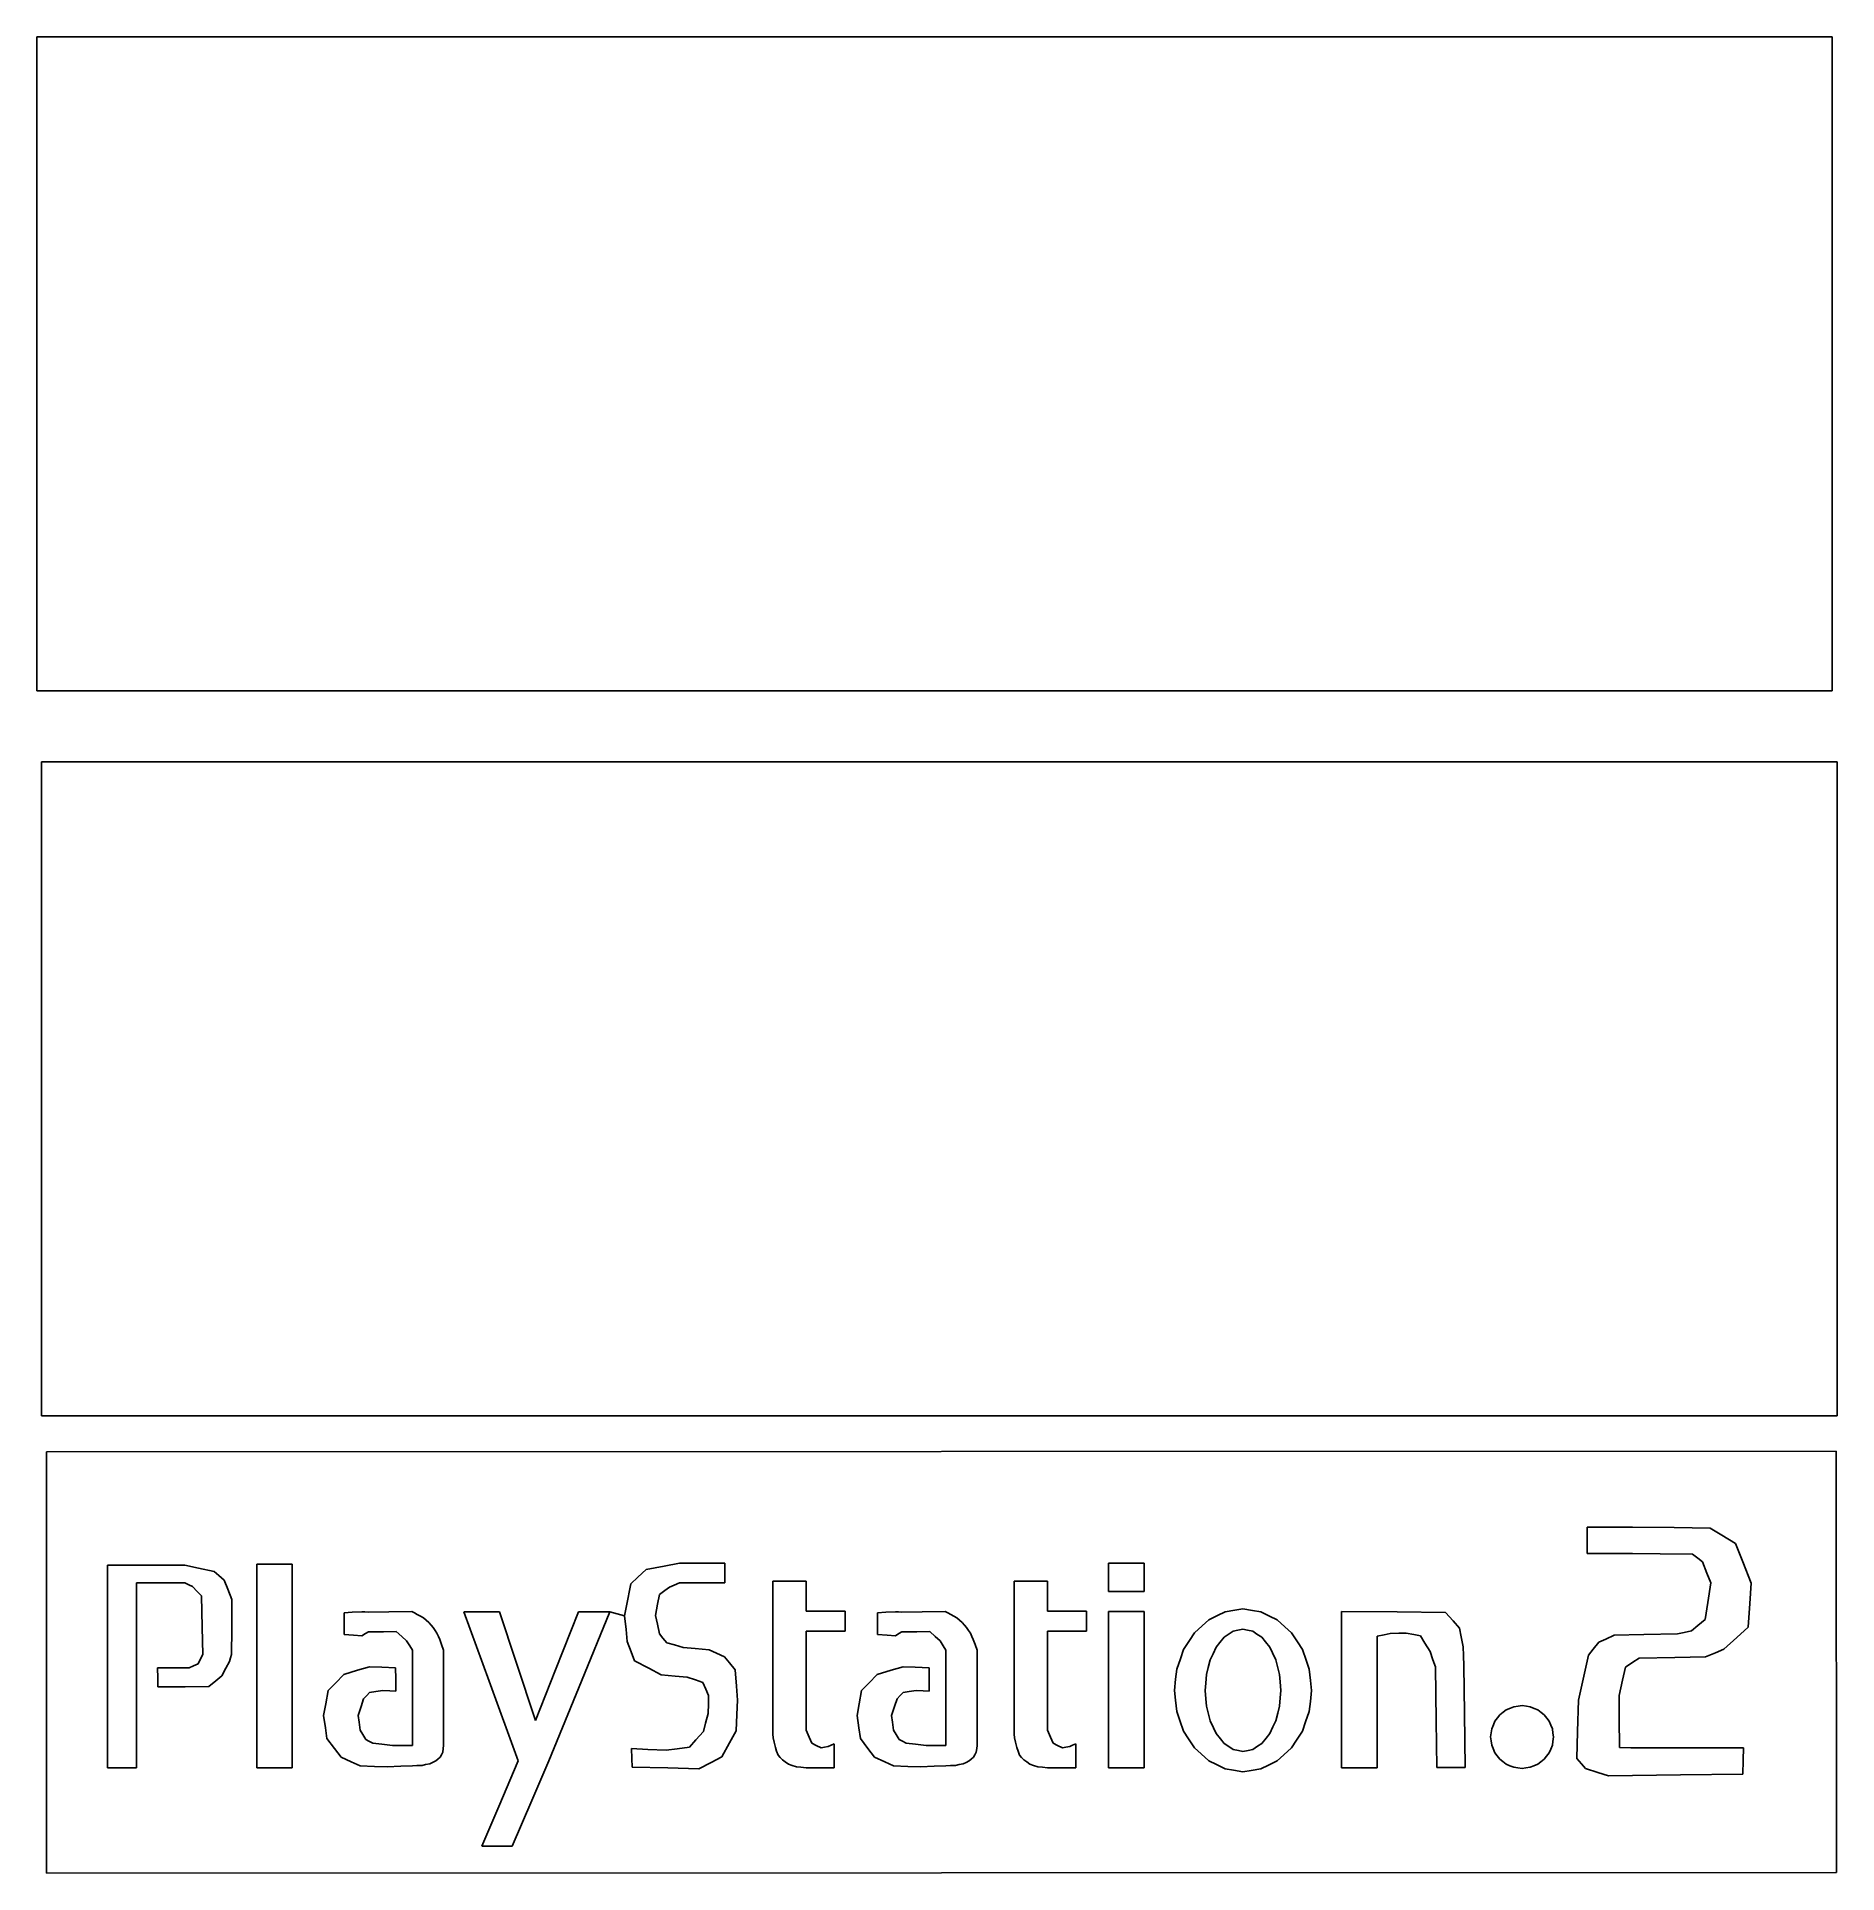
# Model space of a CAD drawing. Extents: x 0.742 to 1.235, y 0.244 to 0.746.
import ezdxf

# ---------------------------------------------------------------- set-up
doc = ezdxf.new("R2010")
doc.units = 0

msp = doc.modelspace()

# ---------------------------------------------------------------- linework, layer by layer
for p, q in [((0.74227, 0.74638, 0.08189), (0.74227, 0.56752, 0.08189)), ((0.74227, 0.74638, 0.08189), (1.23319, 0.74638, 0.08189)), ((1.23319, 0.74638, 0.08189), (1.23319, 0.56752, 0.08189)), ((0.74227, 0.56752, 0.08189), (1.23319, 0.56752, 0.08189)), ((0.74361, 0.54815, 0.08189), (0.74361, 0.36928, 0.08189)), ((0.74361, 0.54815, 0.08189), (1.23454, 0.54815, 0.08189)), ((1.23454, 0.54815, 0.08189), (1.23454, 0.36928, 0.08189)), ((0.74361, 0.36928, 0.08189), (1.23454, 0.36928, 0.08189)), ((1.23427, 0.35967, 0.36636), (0.7449, 0.35947, 0.36636)), ((0.74495, 0.24425, 0.36636), (0.7449, 0.35947, 0.36636)), ((1.23432, 0.24445, 0.36636), (1.23427, 0.35967, 0.36636)), ((1.1662, 0.33504, 0.36636), (1.1662, 0.33892, 0.36636)), ((1.1662, 0.33892, 0.36636), (1.17281, 0.33892, 0.36636)), ((1.17281, 0.33892, 0.36636), (1.17855, 0.33892, 0.36636)), ((1.18993, 0.33876, 0.36636), (1.17855, 0.33892, 0.36636)), ((1.18993, 0.33876, 0.36636), (1.19981, 0.33862, 0.36636)), ((1.19981, 0.33862, 0.36636), (1.20301, 0.33666, 0.36636)), ((1.20301, 0.33666, 0.36636), (1.2067, 0.3344, 0.36636)), ((1.1662, 0.33168, 0.36636), (1.1662, 0.33504, 0.36636)), ((1.1662, 0.33168, 0.36636), (1.17194, 0.33168, 0.36636)), ((1.17194, 0.33168, 0.36636), (1.17855, 0.33168, 0.36636)), ((1.18616, 0.33161, 0.36636), (1.17855, 0.33168, 0.36636)), ((1.19493, 0.33153, 0.36636), (1.18616, 0.33161, 0.36636)), ((1.19493, 0.33153, 0.36636), (1.19638, 0.33037, 0.36636)), ((1.2067, 0.3344, 0.36636), (1.20869, 0.32936, 0.36636)), ((0.76158, 0.32849, 0.36636), (0.76582, 0.32849, 0.36636)), ((0.76158, 0.32849, 0.36636), (0.76158, 0.32588, 0.36636)), ((0.76582, 0.32849, 0.36636), (0.7695, 0.32849, 0.36636)), ((0.77567, 0.32849, 0.36636), (0.7695, 0.32849, 0.36636)), ((0.78277, 0.32849, 0.36636), (0.77567, 0.32849, 0.36636)), ((0.7865, 0.3277, 0.36636), (0.78277, 0.32849, 0.36636)), ((0.7865, 0.3277, 0.36636), (0.79078, 0.3268, 0.36636)), ((0.79207, 0.32568, 0.36636), (0.79078, 0.3268, 0.36636)), ((0.8024, 0.32877, 0.36636), (0.80762, 0.32877, 0.36636)), ((0.8024, 0.29894, 0.36636), (0.8024, 0.32877, 0.36636)), ((0.80762, 0.32877, 0.36636), (0.81214, 0.32877, 0.36636)), ((0.81214, 0.30287, 0.36636), (0.81214, 0.32877, 0.36636)), ((0.90664, 0.32523, 0.36636), (0.90891, 0.32735, 0.36636)), ((0.91378, 0.32825, 0.36636), (0.90891, 0.32735, 0.36636)), ((0.91801, 0.32904, 0.36636), (0.91378, 0.32825, 0.36636)), ((0.92462, 0.32904, 0.36636), (0.91801, 0.32904, 0.36636)), ((0.93036, 0.32904, 0.36636), (0.92462, 0.32904, 0.36636)), ((0.93036, 0.32654, 0.36636), (0.93036, 0.32904, 0.36636)), ((0.93036, 0.32654, 0.36636), (0.93036, 0.32367, 0.36636)), ((1.03526, 0.32491, 0.36636), (1.03526, 0.32904, 0.36636)), ((1.04047, 0.32904, 0.36636), (1.03526, 0.32904, 0.36636)), ((1.045, 0.32904, 0.36636), (1.04047, 0.32904, 0.36636)), ((1.045, 0.32545, 0.36636), (1.045, 0.32904, 0.36636)), ((1.19638, 0.33037, 0.36636), (1.19765, 0.32936, 0.36636)), ((1.19765, 0.32936, 0.36636), (1.19888, 0.32629, 0.36636)), ((1.20869, 0.32936, 0.36636), (1.21098, 0.32356, 0.36636)), ((0.76158, 0.32588, 0.36636), (0.76158, 0.32362, 0.36636)), ((0.76158, 0.29655, 0.36636), (0.76158, 0.32362, 0.36636)), ((0.7766, 0.32362, 0.36636), (0.7695, 0.32362, 0.36636)), ((0.7695, 0.30011, 0.36636), (0.7695, 0.32362, 0.36636)), ((0.78277, 0.32362, 0.36636), (0.7766, 0.32362, 0.36636)), ((0.78389, 0.32309, 0.36636), (0.78277, 0.32362, 0.36636)), ((0.78486, 0.32262, 0.36636), (0.78389, 0.32309, 0.36636)), ((0.78486, 0.32262, 0.36636), (0.78616, 0.3213, 0.36636)), ((0.79354, 0.32439, 0.36636), (0.79207, 0.32568, 0.36636)), ((0.7945, 0.32195, 0.36636), (0.79354, 0.32439, 0.36636)), ((0.7945, 0.32195, 0.36636), (0.7956, 0.31914, 0.36636)), ((0.9044, 0.32198, 0.36636), (0.90377, 0.31872, 0.36636)), ((0.9044, 0.32198, 0.36636), (0.90467, 0.32338, 0.36636)), ((0.90664, 0.32523, 0.36636), (0.90467, 0.32338, 0.36636)), ((0.91403, 0.32152, 0.36636), (0.91257, 0.32048, 0.36636)), ((0.91529, 0.32243, 0.36636), (0.91403, 0.32152, 0.36636)), ((0.91655, 0.323, 0.36636), (0.91529, 0.32243, 0.36636)), ((0.91655, 0.323, 0.36636), (0.91801, 0.32367, 0.36636)), ((0.92375, 0.32367, 0.36636), (0.91801, 0.32367, 0.36636)), ((0.93036, 0.32367, 0.36636), (0.92375, 0.32367, 0.36636)), ((0.94351, 0.31973, 0.36636), (0.94351, 0.32409, 0.36636)), ((0.9484, 0.32409, 0.36636), (0.94351, 0.32409, 0.36636)), ((0.95265, 0.32409, 0.36636), (0.9484, 0.32409, 0.36636)), ((0.95265, 0.32409, 0.36636), (0.95265, 0.3203, 0.36636)), ((1.0095, 0.31973, 0.36636), (1.0095, 0.32409, 0.36636)), ((1.0144, 0.32409, 0.36636), (1.0095, 0.32409, 0.36636)), ((1.01864, 0.32409, 0.36636), (1.0144, 0.32409, 0.36636)), ((1.01864, 0.3203, 0.36636), (1.01864, 0.32409, 0.36636)), ((1.03526, 0.32133, 0.36636), (1.03526, 0.32491, 0.36636)), ((1.045, 0.32133, 0.36636), (1.045, 0.32545, 0.36636)), ((1.19995, 0.32362, 0.36636), (1.19888, 0.32629, 0.36636)), ((1.19995, 0.32362, 0.36636), (1.19914, 0.31827, 0.36636)), ((1.21098, 0.32356, 0.36636), (1.21063, 0.31797, 0.36636)), ((0.78616, 0.3213, 0.36636), (0.78729, 0.32015, 0.36636)), ((0.7875, 0.31155, 0.36636), (0.78729, 0.32015, 0.36636)), ((0.79557, 0.31106, 0.36636), (0.7956, 0.31914, 0.36636)), ((0.90377, 0.31872, 0.36636), (0.90298, 0.31467, 0.36636)), ((0.91203, 0.31781, 0.36636), (0.9114, 0.31474, 0.36636)), ((0.91257, 0.32048, 0.36636), (0.91203, 0.31781, 0.36636)), ((0.94351, 0.31594, 0.36636), (0.94351, 0.31973, 0.36636)), ((0.95265, 0.31594, 0.36636), (0.95265, 0.3203, 0.36636)), ((1.0095, 0.31973, 0.36636), (1.0095, 0.31594, 0.36636)), ((1.01864, 0.31594, 0.36636), (1.01864, 0.3203, 0.36636)), ((1.03979, 0.32133, 0.36636), (1.03526, 0.32133, 0.36636)), ((1.03979, 0.32133, 0.36636), (1.045, 0.32133, 0.36636)), ((1.07206, 0.31652, 0.36636), (1.06981, 0.31617, 0.36636)), ((1.07467, 0.31612, 0.36636), (1.07206, 0.31652, 0.36636)), ((1.19914, 0.31827, 0.36636), (1.19845, 0.31362, 0.36636)), ((1.21063, 0.31797, 0.36636), (1.21022, 0.31154, 0.36636)), ((0.78768, 0.30409, 0.36636), (0.7875, 0.31155, 0.36636)), ((0.82855, 0.31561, 0.36636), (0.82628, 0.31548, 0.36636)), ((0.82629, 0.3127, 0.36636), (0.82628, 0.31548, 0.36636)), ((0.8263, 0.30951, 0.36636), (0.82629, 0.3127, 0.36636)), ((0.83117, 0.31577, 0.36636), (0.82855, 0.31561, 0.36636)), ((0.83201, 0.31569, 0.36636), (0.83117, 0.31577, 0.36636)), ((0.83298, 0.3156, 0.36636), (0.83201, 0.31569, 0.36636)), ((0.83849, 0.31569, 0.36636), (0.83298, 0.3156, 0.36636)), ((0.84483, 0.31578, 0.36636), (0.83849, 0.31569, 0.36636)), ((0.84552, 0.31544, 0.36636), (0.84483, 0.31578, 0.36636)), ((0.84631, 0.31504, 0.36636), (0.84552, 0.31544, 0.36636)), ((0.84721, 0.31451, 0.36636), (0.84631, 0.31504, 0.36636)), ((0.84721, 0.31451, 0.36636), (0.84798, 0.31405, 0.36636)), ((0.84876, 0.31341, 0.36636), (0.84798, 0.31405, 0.36636)), ((0.84943, 0.31286, 0.36636), (0.84876, 0.31341, 0.36636)), ((0.85009, 0.31212, 0.36636), (0.84943, 0.31286, 0.36636)), ((0.85066, 0.31148, 0.36636), (0.85009, 0.31212, 0.36636)), ((0.8512, 0.31064, 0.36636), (0.85066, 0.31148, 0.36636)), ((0.85904, 0.31577, 0.36636), (0.86425, 0.31577, 0.36636)), ((0.86595, 0.2968, 0.36636), (0.85904, 0.31577, 0.36636)), ((0.86878, 0.31577, 0.36636), (0.86425, 0.31577, 0.36636)), ((0.87334, 0.30193, 0.36636), (0.86878, 0.31577, 0.36636)), ((0.88406, 0.29983, 0.36636), (0.89035, 0.31577, 0.36636)), ((0.89436, 0.31577, 0.36636), (0.89035, 0.31577, 0.36636)), ((0.8912, 0.2968, 0.36636), (0.89899, 0.31576, 0.36636)), ((0.89899, 0.31576, 0.36636), (0.89436, 0.31577, 0.36636)), ((0.90298, 0.31467, 0.36636), (0.89899, 0.31576, 0.36636)), ((0.90338, 0.31089, 0.36636), (0.90298, 0.31467, 0.36636)), ((0.91195, 0.31239, 0.36636), (0.9114, 0.31474, 0.36636)), ((0.91195, 0.31239, 0.36636), (0.91257, 0.30968, 0.36636)), ((0.94351, 0.31594, 0.36636), (0.94351, 0.31298, 0.36636)), ((0.94351, 0.31298, 0.36636), (0.94351, 0.3104, 0.36636)), ((0.95265, 0.31594, 0.36636), (0.95761, 0.31594, 0.36636)), ((0.96331, 0.31594, 0.36636), (0.95761, 0.31594, 0.36636)), ((0.96331, 0.31337, 0.36636), (0.96331, 0.31594, 0.36636)), ((0.96331, 0.3104, 0.36636), (0.96331, 0.31337, 0.36636)), ((0.9744, 0.31561, 0.36636), (0.97212, 0.31548, 0.36636)), ((0.97212, 0.31548, 0.36636), (0.97213, 0.3127, 0.36636)), ((0.97215, 0.30951, 0.36636), (0.97213, 0.3127, 0.36636)), ((0.9744, 0.31561, 0.36636), (0.97702, 0.31577, 0.36636)), ((0.97702, 0.31577, 0.36636), (0.97786, 0.31569, 0.36636)), ((0.97786, 0.31569, 0.36636), (0.97883, 0.3156, 0.36636)), ((0.98433, 0.31569, 0.36636), (0.97883, 0.3156, 0.36636)), ((0.98433, 0.31569, 0.36636), (0.99068, 0.31578, 0.36636)), ((0.99137, 0.31544, 0.36636), (0.99068, 0.31578, 0.36636)), ((0.99216, 0.31504, 0.36636), (0.99137, 0.31544, 0.36636)), ((0.99305, 0.31451, 0.36636), (0.99216, 0.31504, 0.36636)), ((0.99383, 0.31405, 0.36636), (0.99305, 0.31451, 0.36636)), ((0.9946, 0.31341, 0.36636), (0.99383, 0.31405, 0.36636)), ((0.99528, 0.31286, 0.36636), (0.9946, 0.31341, 0.36636)), ((0.99593, 0.31212, 0.36636), (0.99528, 0.31286, 0.36636)), ((0.99651, 0.31148, 0.36636), (0.99593, 0.31212, 0.36636)), ((0.99705, 0.31064, 0.36636), (0.99651, 0.31148, 0.36636)), ((1.0095, 0.31594, 0.36636), (1.0095, 0.31298, 0.36636)), ((1.0095, 0.3104, 0.36636), (1.0095, 0.31298, 0.36636)), ((1.01864, 0.31594, 0.36636), (1.0236, 0.31594, 0.36636)), ((1.0236, 0.31594, 0.36636), (1.02931, 0.31594, 0.36636)), ((1.02931, 0.31594, 0.36636), (1.02931, 0.31337, 0.36636)), ((1.02931, 0.3104, 0.36636), (1.02931, 0.31337, 0.36636)), ((1.03526, 0.3158, 0.36636), (1.04047, 0.3158, 0.36636)), ((1.03526, 0.29291, 0.36636), (1.03526, 0.3158, 0.36636)), ((1.04047, 0.3158, 0.36636), (1.045, 0.3158, 0.36636)), ((1.045, 0.29592, 0.36636), (1.045, 0.3158, 0.36636)), ((1.06088, 0.3119, 0.36636), (1.0588, 0.31, 0.36636)), ((1.06088, 0.3119, 0.36636), (1.06268, 0.31354, 0.36636)), ((1.06511, 0.31473, 0.36636), (1.06268, 0.31354, 0.36636)), ((1.06721, 0.31576, 0.36636), (1.06511, 0.31473, 0.36636)), ((1.06981, 0.31617, 0.36636), (1.06721, 0.31576, 0.36636)), ((1.07692, 0.31576, 0.36636), (1.07467, 0.31612, 0.36636)), ((1.07934, 0.31457, 0.36636), (1.07692, 0.31576, 0.36636)), ((1.07934, 0.31457, 0.36636), (1.08144, 0.31354, 0.36636)), ((1.08353, 0.31164, 0.36636), (1.08144, 0.31354, 0.36636)), ((1.08533, 0.31, 0.36636), (1.08353, 0.31164, 0.36636)), ((1.09904, 0.31202, 0.36636), (1.09904, 0.3158, 0.36636)), ((1.09904, 0.3158, 0.36636), (1.11425, 0.31569, 0.36636)), ((1.09904, 0.30874, 0.36636), (1.09904, 0.31202, 0.36636)), ((1.12747, 0.31559, 0.36636), (1.11425, 0.31569, 0.36636)), ((1.12747, 0.31559, 0.36636), (1.12952, 0.3133, 0.36636)), ((1.1313, 0.31131, 0.36636), (1.12952, 0.3133, 0.36636)), ((1.19467, 0.3105, 0.36636), (1.19643, 0.31195, 0.36636)), ((1.19643, 0.31195, 0.36636), (1.19845, 0.31362, 0.36636)), ((1.21022, 0.31154, 0.36636), (1.20711, 0.30875, 0.36636)), ((0.79553, 0.30404, 0.36636), (0.79557, 0.31106, 0.36636)), ((0.82891, 0.30935, 0.36636), (0.8263, 0.30951, 0.36636)), ((0.82891, 0.30935, 0.36636), (0.83117, 0.30921, 0.36636)), ((0.83117, 0.30921, 0.36636), (0.83214, 0.30977, 0.36636)), ((0.83214, 0.30977, 0.36636), (0.83298, 0.31026, 0.36636)), ((0.83705, 0.31029, 0.36636), (0.83298, 0.31026, 0.36636)), ((0.83705, 0.31029, 0.36636), (0.84058, 0.31031, 0.36636)), ((0.84058, 0.31031, 0.36636), (0.84209, 0.30896, 0.36636)), ((0.8434, 0.30779, 0.36636), (0.84209, 0.30896, 0.36636)), ((0.84426, 0.30643, 0.36636), (0.8434, 0.30779, 0.36636)), ((0.84501, 0.30524, 0.36636), (0.84426, 0.30643, 0.36636)), ((0.85167, 0.3099, 0.36636), (0.8512, 0.31064, 0.36636)), ((0.85209, 0.30895, 0.36636), (0.85167, 0.3099, 0.36636)), ((0.85246, 0.30813, 0.36636), (0.85209, 0.30895, 0.36636)), ((0.85295, 0.30679, 0.36636), (0.85246, 0.30813, 0.36636)), ((0.85351, 0.30524, 0.36636), (0.85295, 0.30679, 0.36636)), ((0.90338, 0.31089, 0.36636), (0.90372, 0.3076, 0.36636)), ((0.90476, 0.30476, 0.36636), (0.90372, 0.3076, 0.36636)), ((0.91348, 0.30856, 0.36636), (0.91257, 0.30968, 0.36636)), ((0.91452, 0.30727, 0.36636), (0.91348, 0.30856, 0.36636)), ((0.91452, 0.30727, 0.36636), (0.9166, 0.30668, 0.36636)), ((0.9166, 0.30668, 0.36636), (0.919, 0.306, 0.36636)), ((0.94351, 0.29593, 0.36636), (0.94351, 0.3104, 0.36636)), ((0.95836, 0.3104, 0.36636), (0.95265, 0.3104, 0.36636)), ((0.95265, 0.29783, 0.36636), (0.95265, 0.3104, 0.36636)), ((0.96331, 0.3104, 0.36636), (0.95836, 0.3104, 0.36636)), ((0.97475, 0.30935, 0.36636), (0.97215, 0.30951, 0.36636)), ((0.97475, 0.30935, 0.36636), (0.97702, 0.30921, 0.36636)), ((0.97702, 0.30921, 0.36636), (0.97798, 0.30977, 0.36636)), ((0.97798, 0.30977, 0.36636), (0.97883, 0.31026, 0.36636)), ((0.98289, 0.31029, 0.36636), (0.97883, 0.31026, 0.36636)), ((0.98643, 0.31031, 0.36636), (0.98289, 0.31029, 0.36636)), ((0.98643, 0.31031, 0.36636), (0.98793, 0.30896, 0.36636)), ((0.98793, 0.30896, 0.36636), (0.98924, 0.30779, 0.36636)), ((0.99011, 0.30643, 0.36636), (0.98924, 0.30779, 0.36636)), ((0.99086, 0.30524, 0.36636), (0.99011, 0.30643, 0.36636)), ((0.99752, 0.3099, 0.36636), (0.99705, 0.31064, 0.36636)), ((0.99794, 0.30895, 0.36636), (0.99752, 0.3099, 0.36636)), ((0.99831, 0.30813, 0.36636), (0.99794, 0.30895, 0.36636)), ((0.9988, 0.30679, 0.36636), (0.99831, 0.30813, 0.36636)), ((0.99936, 0.30524, 0.36636), (0.9988, 0.30679, 0.36636)), ((1.0095, 0.29728, 0.36636), (1.0095, 0.3104, 0.36636)), ((1.02435, 0.3104, 0.36636), (1.01864, 0.3104, 0.36636)), ((1.01864, 0.29783, 0.36636), (1.01864, 0.3104, 0.36636)), ((1.02931, 0.3104, 0.36636), (1.02435, 0.3104, 0.36636)), ((1.05741, 0.30786, 0.36636), (1.05582, 0.30539, 0.36636)), ((1.05741, 0.30786, 0.36636), (1.0588, 0.31, 0.36636)), ((1.06575, 0.30733, 0.36636), (1.06476, 0.3061, 0.36636)), ((1.06575, 0.30733, 0.36636), (1.0669, 0.30876, 0.36636)), ((1.06805, 0.30954, 0.36636), (1.0669, 0.30876, 0.36636)), ((1.06805, 0.30954, 0.36636), (1.06939, 0.31043, 0.36636)), ((1.07063, 0.3107, 0.36636), (1.06939, 0.31043, 0.36636)), ((1.07063, 0.3107, 0.36636), (1.07206, 0.311, 0.36636)), ((1.0733, 0.31074, 0.36636), (1.07206, 0.311, 0.36636)), ((1.0733, 0.31074, 0.36636), (1.07474, 0.31043, 0.36636)), ((1.07474, 0.31043, 0.36636), (1.07589, 0.30966, 0.36636)), ((1.07589, 0.30966, 0.36636), (1.07723, 0.30876, 0.36636)), ((1.07822, 0.30753, 0.36636), (1.07723, 0.30876, 0.36636)), ((1.07937, 0.3061, 0.36636), (1.07822, 0.30753, 0.36636)), ((1.08693, 0.30753, 0.36636), (1.08533, 0.31, 0.36636)), ((1.08831, 0.30539, 0.36636), (1.08693, 0.30753, 0.36636)), ((1.09904, 0.28963, 0.36636), (1.09904, 0.30874, 0.36636)), ((1.10877, 0.3091, 0.36636), (1.11067, 0.30946, 0.36636)), ((1.10877, 0.29234, 0.36636), (1.10877, 0.3091, 0.36636)), ((1.11233, 0.30977, 0.36636), (1.11067, 0.30946, 0.36636)), ((1.11466, 0.30986, 0.36636), (1.11233, 0.30977, 0.36636)), ((1.11669, 0.30994, 0.36636), (1.11466, 0.30986, 0.36636)), ((1.11878, 0.30955, 0.36636), (1.11669, 0.30994, 0.36636)), ((1.12059, 0.30921, 0.36636), (1.11878, 0.30955, 0.36636)), ((1.12181, 0.30718, 0.36636), (1.12059, 0.30921, 0.36636)), ((1.1232, 0.30485, 0.36636), (1.12181, 0.30718, 0.36636)), ((1.1313, 0.31131, 0.36636), (1.13175, 0.30893, 0.36636)), ((1.13226, 0.3062, 0.36636), (1.13175, 0.30893, 0.36636)), ((1.16934, 0.30741, 0.36636), (1.16782, 0.30552, 0.36636)), ((1.17131, 0.3083, 0.36636), (1.16934, 0.30741, 0.36636)), ((1.17131, 0.3083, 0.36636), (1.17358, 0.30932, 0.36636)), ((1.18163, 0.3095, 0.36636), (1.17358, 0.30932, 0.36636)), ((1.1909, 0.3097, 0.36636), (1.18163, 0.3095, 0.36636)), ((1.19265, 0.31007, 0.36636), (1.1909, 0.3097, 0.36636)), ((1.19467, 0.3105, 0.36636), (1.19265, 0.31007, 0.36636)), ((1.20711, 0.30875, 0.36636), (1.20352, 0.30554, 0.36636)), ((0.78639, 0.30154, 0.36636), (0.78509, 0.30093, 0.36636)), ((0.78639, 0.30154, 0.36636), (0.78699, 0.30272, 0.36636)), ((0.78768, 0.30409, 0.36636), (0.78699, 0.30272, 0.36636)), ((0.79498, 0.30216, 0.36636), (0.79399, 0.30032, 0.36636)), ((0.79498, 0.30216, 0.36636), (0.79527, 0.30317, 0.36636)), ((0.79527, 0.30317, 0.36636), (0.79553, 0.30404, 0.36636)), ((0.81214, 0.27304, 0.36636), (0.81214, 0.30287, 0.36636)), ((0.84501, 0.29131, 0.36636), (0.84501, 0.30524, 0.36636)), ((0.85351, 0.30524, 0.36636), (0.85351, 0.29314, 0.36636)), ((0.8786, 0.286, 0.36636), (0.87334, 0.30193, 0.36636)), ((0.90476, 0.30476, 0.36636), (0.90566, 0.3023, 0.36636)), ((0.9096, 0.30029, 0.36636), (0.90566, 0.3023, 0.36636)), ((0.919, 0.306, 0.36636), (0.9223, 0.30568, 0.36636)), ((0.92611, 0.30531, 0.36636), (0.9223, 0.30568, 0.36636)), ((0.92808, 0.30443, 0.36636), (0.92611, 0.30531, 0.36636)), ((0.93035, 0.30341, 0.36636), (0.92808, 0.30443, 0.36636)), ((0.93167, 0.30176, 0.36636), (0.93035, 0.30341, 0.36636)), ((0.93318, 0.29986, 0.36636), (0.93167, 0.30176, 0.36636)), ((0.99086, 0.30524, 0.36636), (0.99086, 0.29131, 0.36636)), ((0.99936, 0.30524, 0.36636), (0.99936, 0.29967, 0.36636)), ((1.05394, 0.30002, 0.36636), (1.05495, 0.3029, 0.36636)), ((1.05495, 0.3029, 0.36636), (1.05582, 0.30539, 0.36636)), ((1.06257, 0.30047, 0.36636), (1.06312, 0.30263, 0.36636)), ((1.06312, 0.30263, 0.36636), (1.06388, 0.30424, 0.36636)), ((1.06388, 0.30424, 0.36636), (1.06476, 0.3061, 0.36636)), ((1.08013, 0.30449, 0.36636), (1.07937, 0.3061, 0.36636)), ((1.08101, 0.30263, 0.36636), (1.08013, 0.30449, 0.36636)), ((1.08101, 0.30263, 0.36636), (1.08149, 0.30076, 0.36636)), ((1.08932, 0.30251, 0.36636), (1.08831, 0.30539, 0.36636)), ((1.09019, 0.30002, 0.36636), (1.08932, 0.30251, 0.36636)), ((1.12399, 0.30263, 0.36636), (1.1232, 0.30485, 0.36636)), ((1.12468, 0.30071, 0.36636), (1.12399, 0.30263, 0.36636)), ((1.13234, 0.30377, 0.36636), (1.13226, 0.3062, 0.36636)), ((1.13243, 0.30097, 0.36636), (1.13234, 0.30377, 0.36636)), ((1.16651, 0.30387, 0.36636), (1.16523, 0.29814, 0.36636)), ((1.16782, 0.30552, 0.36636), (1.16651, 0.30387, 0.36636)), ((1.17866, 0.30193, 0.36636), (1.17665, 0.30064, 0.36636)), ((1.18041, 0.30305, 0.36636), (1.17866, 0.30193, 0.36636)), ((1.19012, 0.30326, 0.36636), (1.18041, 0.30305, 0.36636)), ((1.19012, 0.30326, 0.36636), (1.19855, 0.30344, 0.36636)), ((1.20121, 0.30456, 0.36636), (1.19855, 0.30344, 0.36636)), ((1.20121, 0.30456, 0.36636), (1.20352, 0.30554, 0.36636)), ((0.76158, 0.27304, 0.36636), (0.76158, 0.29655, 0.36636)), ((0.7695, 0.27304, 0.36636), (0.7695, 0.30011, 0.36636)), ((0.77531, 0.3004, 0.36636), (0.77533, 0.29762, 0.36636)), ((0.77934, 0.3004, 0.36636), (0.77531, 0.3004, 0.36636)), ((0.77533, 0.29762, 0.36636), (0.77534, 0.29521, 0.36636)), ((0.77934, 0.3004, 0.36636), (0.78397, 0.3004, 0.36636)), ((0.78509, 0.30093, 0.36636), (0.78397, 0.3004, 0.36636)), ((0.79119, 0.29685, 0.36636), (0.78929, 0.2953, 0.36636)), ((0.79284, 0.29819, 0.36636), (0.79119, 0.29685, 0.36636)), ((0.79284, 0.29819, 0.36636), (0.79399, 0.30032, 0.36636)), ((0.8024, 0.27304, 0.36636), (0.8024, 0.29894, 0.36636)), ((0.82196, 0.29422, 0.36636), (0.82393, 0.29627, 0.36636)), ((0.82619, 0.29862, 0.36636), (0.82393, 0.29627, 0.36636)), ((0.82999, 0.29975, 0.36636), (0.82619, 0.29862, 0.36636)), ((0.83329, 0.30073, 0.36636), (0.82999, 0.29975, 0.36636)), ((0.83659, 0.30056, 0.36636), (0.83329, 0.30073, 0.36636)), ((0.84039, 0.30038, 0.36636), (0.83659, 0.30056, 0.36636)), ((0.84039, 0.30038, 0.36636), (0.8404, 0.29744, 0.36636)), ((0.84042, 0.29406, 0.36636), (0.8404, 0.29744, 0.36636)), ((0.8739, 0.27497, 0.36636), (0.86595, 0.2968, 0.36636)), ((0.88406, 0.29983, 0.36636), (0.8786, 0.286, 0.36636)), ((0.88224, 0.27497, 0.36636), (0.8912, 0.2968, 0.36636)), ((0.91302, 0.29854, 0.36636), (0.9096, 0.30029, 0.36636)), ((0.91682, 0.29817, 0.36636), (0.91302, 0.29854, 0.36636)), ((0.92012, 0.29785, 0.36636), (0.91682, 0.29817, 0.36636)), ((0.9224, 0.2971, 0.36636), (0.92012, 0.29785, 0.36636)), ((0.92437, 0.29645, 0.36636), (0.9224, 0.2971, 0.36636)), ((0.92522, 0.29455, 0.36636), (0.92437, 0.29645, 0.36636)), ((0.93355, 0.29541, 0.36636), (0.93318, 0.29986, 0.36636)), ((0.95265, 0.28335, 0.36636), (0.95265, 0.29783, 0.36636)), ((0.9678, 0.29422, 0.36636), (0.96977, 0.29627, 0.36636)), ((0.97204, 0.29862, 0.36636), (0.96977, 0.29627, 0.36636)), ((0.97584, 0.29975, 0.36636), (0.97204, 0.29862, 0.36636)), ((0.97913, 0.30073, 0.36636), (0.97584, 0.29975, 0.36636)), ((0.97913, 0.30073, 0.36636), (0.98243, 0.30056, 0.36636)), ((0.98243, 0.30056, 0.36636), (0.98623, 0.30038, 0.36636)), ((0.98623, 0.30038, 0.36636), (0.98625, 0.29744, 0.36636)), ((0.98626, 0.29406, 0.36636), (0.98625, 0.29744, 0.36636)), ((0.99936, 0.29967, 0.36636), (0.99936, 0.29314, 0.36636)), ((1.0095, 0.29728, 0.36636), (1.0095, 0.29593, 0.36636)), ((1.01864, 0.29783, 0.36636), (1.01864, 0.28335, 0.36636)), ((1.0533, 0.29426, 0.36636), (1.05364, 0.29735, 0.36636)), ((1.05394, 0.30002, 0.36636), (1.05364, 0.29735, 0.36636)), ((1.0619, 0.29627, 0.36636), (1.06173, 0.29426, 0.36636)), ((1.0619, 0.29627, 0.36636), (1.06209, 0.2986, 0.36636)), ((1.06257, 0.30047, 0.36636), (1.06209, 0.2986, 0.36636)), ((1.08204, 0.2986, 0.36636), (1.08149, 0.30076, 0.36636)), ((1.0822, 0.29659, 0.36636), (1.08204, 0.2986, 0.36636)), ((1.08239, 0.29426, 0.36636), (1.0822, 0.29659, 0.36636)), ((1.09053, 0.29694, 0.36636), (1.09019, 0.30002, 0.36636)), ((1.09082, 0.29426, 0.36636), (1.09053, 0.29694, 0.36636)), ((1.12487, 0.28595, 0.36636), (1.12468, 0.30071, 0.36636)), ((1.1326, 0.28804, 0.36636), (1.13243, 0.30097, 0.36636)), ((1.16375, 0.29155, 0.36636), (1.16523, 0.29814, 0.36636)), ((1.17488, 0.2929, 0.36636), (1.17583, 0.29704, 0.36636)), ((1.17583, 0.29704, 0.36636), (1.17665, 0.30064, 0.36636)), ((0.78281, 0.29526, 0.36636), (0.77534, 0.29521, 0.36636)), ((0.78929, 0.2953, 0.36636), (0.78281, 0.29526, 0.36636)), ((0.82129, 0.29055, 0.36636), (0.82196, 0.29422, 0.36636)), ((0.83095, 0.28981, 0.36636), (0.83164, 0.29192, 0.36636)), ((0.83252, 0.29287, 0.36636), (0.83164, 0.29192, 0.36636)), ((0.83328, 0.2937, 0.36636), (0.83252, 0.29287, 0.36636)), ((0.83494, 0.29394, 0.36636), (0.83328, 0.2937, 0.36636)), ((0.83494, 0.29394, 0.36636), (0.83685, 0.29422, 0.36636)), ((0.83876, 0.29413, 0.36636), (0.83685, 0.29422, 0.36636)), ((0.84042, 0.29406, 0.36636), (0.83876, 0.29413, 0.36636)), ((0.84501, 0.27921, 0.36636), (0.84501, 0.29131, 0.36636)), ((0.85351, 0.27921, 0.36636), (0.85351, 0.29314, 0.36636)), ((0.92522, 0.29455, 0.36636), (0.92596, 0.2929, 0.36636)), ((0.92589, 0.2906, 0.36636), (0.92596, 0.2929, 0.36636)), ((0.93387, 0.29155, 0.36636), (0.93355, 0.29541, 0.36636)), ((0.93387, 0.29155, 0.36636), (0.93368, 0.28768, 0.36636)), ((0.94351, 0.28335, 0.36636), (0.94351, 0.29593, 0.36636)), ((0.96714, 0.29055, 0.36636), (0.9678, 0.29422, 0.36636)), ((0.97679, 0.28981, 0.36636), (0.97749, 0.29192, 0.36636)), ((0.97836, 0.29287, 0.36636), (0.97749, 0.29192, 0.36636)), ((0.97912, 0.2937, 0.36636), (0.97836, 0.29287, 0.36636)), ((0.98078, 0.29394, 0.36636), (0.97912, 0.2937, 0.36636)), ((0.98078, 0.29394, 0.36636), (0.98269, 0.29422, 0.36636)), ((0.9846, 0.29413, 0.36636), (0.98269, 0.29422, 0.36636)), ((0.98626, 0.29406, 0.36636), (0.9846, 0.29413, 0.36636)), ((0.99086, 0.27921, 0.36636), (0.99086, 0.29131, 0.36636)), ((0.99936, 0.27921, 0.36636), (0.99936, 0.29314, 0.36636)), ((1.0095, 0.28335, 0.36636), (1.0095, 0.29593, 0.36636)), ((1.03526, 0.29291, 0.36636), (1.03526, 0.27304, 0.36636)), ((1.045, 0.28894, 0.36636), (1.045, 0.29592, 0.36636)), ((1.0536, 0.29159, 0.36636), (1.0533, 0.29426, 0.36636)), ((1.0536, 0.29159, 0.36636), (1.05394, 0.2885, 0.36636)), ((1.06192, 0.29194, 0.36636), (1.06173, 0.29426, 0.36636)), ((1.06209, 0.28993, 0.36636), (1.06192, 0.29194, 0.36636)), ((1.08204, 0.28993, 0.36636), (1.08223, 0.29225, 0.36636)), ((1.08239, 0.29426, 0.36636), (1.08223, 0.29225, 0.36636)), ((1.09082, 0.29426, 0.36636), (1.09048, 0.29117, 0.36636)), ((1.10877, 0.29234, 0.36636), (1.10877, 0.27304, 0.36636)), ((1.16351, 0.28302, 0.36636), (1.16375, 0.29155, 0.36636)), ((1.17488, 0.29026, 0.36636), (1.17488, 0.2929, 0.36636)), ((0.82129, 0.29055, 0.36636), (0.82071, 0.28735, 0.36636)), ((0.8212, 0.28398, 0.36636), (0.82071, 0.28735, 0.36636)), ((0.83014, 0.28738, 0.36636), (0.83095, 0.28981, 0.36636)), ((0.83014, 0.28738, 0.36636), (0.8304, 0.28552, 0.36636)), ((0.92515, 0.28531, 0.36636), (0.92581, 0.28796, 0.36636)), ((0.92589, 0.2906, 0.36636), (0.92581, 0.28796, 0.36636)), ((0.93347, 0.28323, 0.36636), (0.93368, 0.28768, 0.36636)), ((0.96714, 0.29055, 0.36636), (0.96656, 0.28735, 0.36636)), ((0.96704, 0.28398, 0.36636), (0.96656, 0.28735, 0.36636)), ((0.97599, 0.28738, 0.36636), (0.97679, 0.28981, 0.36636)), ((0.97599, 0.28738, 0.36636), (0.97625, 0.28552, 0.36636)), ((1.045, 0.28894, 0.36636), (1.045, 0.27304, 0.36636)), ((1.05394, 0.2885, 0.36636), (1.05481, 0.28601, 0.36636)), ((1.06209, 0.28993, 0.36636), (1.06264, 0.28777, 0.36636)), ((1.06312, 0.28589, 0.36636), (1.06264, 0.28777, 0.36636)), ((1.08101, 0.28589, 0.36636), (1.08156, 0.28806, 0.36636)), ((1.08204, 0.28993, 0.36636), (1.08156, 0.28806, 0.36636)), ((1.08918, 0.28562, 0.36636), (1.09019, 0.2885, 0.36636)), ((1.09048, 0.29117, 0.36636), (1.09019, 0.2885, 0.36636)), ((1.09904, 0.28963, 0.36636), (1.09904, 0.27304, 0.36636)), ((1.13279, 0.27315, 0.36636), (1.1326, 0.28804, 0.36636)), ((1.14092, 0.2858, 0.36636), (1.14165, 0.28675, 0.36636)), ((1.14165, 0.28675, 0.36636), (1.14229, 0.28758, 0.36636)), ((1.14324, 0.2883, 0.36636), (1.14229, 0.28758, 0.36636)), ((1.14324, 0.2883, 0.36636), (1.14406, 0.28894, 0.36636)), ((1.14517, 0.2894, 0.36636), (1.14406, 0.28894, 0.36636)), ((1.14517, 0.2894, 0.36636), (1.14613, 0.2898, 0.36636)), ((1.14732, 0.28995, 0.36636), (1.14613, 0.2898, 0.36636)), ((1.14836, 0.29009, 0.36636), (1.14732, 0.28995, 0.36636)), ((1.14954, 0.28994, 0.36636), (1.14836, 0.29009, 0.36636)), ((1.15058, 0.2898, 0.36636), (1.14954, 0.28994, 0.36636)), ((1.15168, 0.28934, 0.36636), (1.15058, 0.2898, 0.36636)), ((1.15265, 0.28894, 0.36636), (1.15168, 0.28934, 0.36636)), ((1.1536, 0.28821, 0.36636), (1.15265, 0.28894, 0.36636)), ((1.15443, 0.28758, 0.36636), (1.1536, 0.28821, 0.36636)), ((1.15515, 0.28663, 0.36636), (1.15443, 0.28758, 0.36636)), ((1.15579, 0.2858, 0.36636), (1.15515, 0.28663, 0.36636)), ((1.17488, 0.29026, 0.36636), (1.17488, 0.28796, 0.36636)), ((1.17488, 0.28796, 0.36636), (1.17493, 0.28456, 0.36636)), ((0.8212, 0.28398, 0.36636), (0.82162, 0.28106, 0.36636)), ((0.8307, 0.28338, 0.36636), (0.8304, 0.28552, 0.36636)), ((0.8307, 0.28338, 0.36636), (0.8314, 0.28219, 0.36636)), ((0.8314, 0.28219, 0.36636), (0.8322, 0.28081, 0.36636)), ((0.92458, 0.28301, 0.36636), (0.9225, 0.28072, 0.36636)), ((0.92515, 0.28531, 0.36636), (0.92458, 0.28301, 0.36636)), ((0.93347, 0.28323, 0.36636), (0.93167, 0.27991, 0.36636)), ((0.94355, 0.28226, 0.36636), (0.94351, 0.28335, 0.36636)), ((0.94355, 0.28226, 0.36636), (0.94358, 0.28131, 0.36636)), ((0.94358, 0.28131, 0.36636), (0.94388, 0.28009, 0.36636)), ((0.95265, 0.28335, 0.36636), (0.95346, 0.28146, 0.36636)), ((0.95346, 0.28146, 0.36636), (0.95416, 0.27981, 0.36636)), ((0.96704, 0.28398, 0.36636), (0.96746, 0.28106, 0.36636)), ((0.97655, 0.28338, 0.36636), (0.97625, 0.28552, 0.36636)), ((0.97725, 0.28219, 0.36636), (0.97655, 0.28338, 0.36636)), ((0.97725, 0.28219, 0.36636), (0.97805, 0.28081, 0.36636)), ((1.00954, 0.28226, 0.36636), (1.0095, 0.28335, 0.36636)), ((1.00954, 0.28226, 0.36636), (1.00958, 0.28131, 0.36636)), ((1.00958, 0.28131, 0.36636), (1.00988, 0.28009, 0.36636)), ((1.01864, 0.28335, 0.36636), (1.01945, 0.28146, 0.36636)), ((1.01945, 0.28146, 0.36636), (1.02015, 0.27981, 0.36636)), ((1.05582, 0.28313, 0.36636), (1.05481, 0.28601, 0.36636)), ((1.0572, 0.28099, 0.36636), (1.05582, 0.28313, 0.36636)), ((1.06312, 0.28589, 0.36636), (1.064, 0.28403, 0.36636)), ((1.064, 0.28403, 0.36636), (1.06476, 0.28243, 0.36636)), ((1.06591, 0.281, 0.36636), (1.06476, 0.28243, 0.36636)), ((1.07937, 0.28243, 0.36636), (1.07837, 0.28119, 0.36636)), ((1.07937, 0.28243, 0.36636), (1.08025, 0.28428, 0.36636)), ((1.08101, 0.28589, 0.36636), (1.08025, 0.28428, 0.36636)), ((1.08671, 0.28066, 0.36636), (1.08831, 0.28313, 0.36636)), ((1.08918, 0.28562, 0.36636), (1.08831, 0.28313, 0.36636)), ((1.12504, 0.27314, 0.36636), (1.12487, 0.28595, 0.36636)), ((1.13977, 0.28151, 0.36636), (1.13993, 0.28269, 0.36636)), ((1.13991, 0.28047, 0.36636), (1.13977, 0.28151, 0.36636)), ((1.13993, 0.28269, 0.36636), (1.14007, 0.28373, 0.36636)), ((1.14007, 0.28373, 0.36636), (1.14052, 0.28483, 0.36636)), ((1.14092, 0.2858, 0.36636), (1.14052, 0.28483, 0.36636)), ((1.15625, 0.2847, 0.36636), (1.15579, 0.2858, 0.36636)), ((1.15625, 0.2847, 0.36636), (1.15665, 0.28373, 0.36636)), ((1.15665, 0.28373, 0.36636), (1.1568, 0.28254, 0.36636)), ((1.15678, 0.28032, 0.36636), (1.15694, 0.28151, 0.36636)), ((1.15694, 0.28151, 0.36636), (1.1568, 0.28254, 0.36636)), ((1.1633, 0.27562, 0.36636), (1.16351, 0.28302, 0.36636)), ((1.17499, 0.28064, 0.36636), (1.17493, 0.28456, 0.36636)), ((0.82162, 0.28106, 0.36636), (0.82367, 0.27833, 0.36636)), ((0.82546, 0.27596, 0.36636), (0.82367, 0.27833, 0.36636)), ((0.8331, 0.28033, 0.36636), (0.8322, 0.28081, 0.36636)), ((0.83413, 0.27978, 0.36636), (0.8331, 0.28033, 0.36636)), ((0.83413, 0.27978, 0.36636), (0.83666, 0.27951, 0.36636)), ((0.83666, 0.27951, 0.36636), (0.83957, 0.27921, 0.36636)), ((0.8421, 0.27921, 0.36636), (0.83957, 0.27921, 0.36636)), ((0.84501, 0.27921, 0.36636), (0.8421, 0.27921, 0.36636)), ((0.85257, 0.27602, 0.36636), (0.8529, 0.27665, 0.36636)), ((0.8529, 0.27665, 0.36636), (0.85328, 0.27738, 0.36636)), ((0.85328, 0.27738, 0.36636), (0.8534, 0.27836, 0.36636)), ((0.8534, 0.27836, 0.36636), (0.85351, 0.27921, 0.36636)), ((0.90497, 0.27563, 0.36636), (0.90488, 0.27834, 0.36636)), ((0.9093, 0.27813, 0.36636), (0.90488, 0.27834, 0.36636)), ((0.91439, 0.27789, 0.36636), (0.9093, 0.27813, 0.36636)), ((0.91732, 0.27828, 0.36636), (0.91439, 0.27789, 0.36636)), ((0.91732, 0.27828, 0.36636), (0.9207, 0.27873, 0.36636)), ((0.9225, 0.28072, 0.36636), (0.9207, 0.27873, 0.36636)), ((0.92959, 0.27609, 0.36636), (0.93167, 0.27991, 0.36636)), ((0.94388, 0.28009, 0.36636), (0.94423, 0.27868, 0.36636)), ((0.94423, 0.27868, 0.36636), (0.94456, 0.27768, 0.36636)), ((0.94495, 0.27652, 0.36636), (0.94456, 0.27768, 0.36636)), ((0.94495, 0.27652, 0.36636), (0.9455, 0.27594, 0.36636)), ((0.95536, 0.27923, 0.36636), (0.95416, 0.27981, 0.36636)), ((0.95674, 0.27857, 0.36636), (0.95536, 0.27923, 0.36636)), ((0.95674, 0.27857, 0.36636), (0.95764, 0.27874, 0.36636)), ((0.95764, 0.27874, 0.36636), (0.95869, 0.27895, 0.36636)), ((0.95945, 0.27926, 0.36636), (0.95869, 0.27895, 0.36636)), ((0.95945, 0.27926, 0.36636), (0.96033, 0.27963, 0.36636)), ((0.96033, 0.2766, 0.36636), (0.96033, 0.27963, 0.36636)), ((0.96033, 0.27311, 0.36636), (0.96033, 0.2766, 0.36636)), ((0.96746, 0.28106, 0.36636), (0.96952, 0.27833, 0.36636)), ((0.9713, 0.27596, 0.36636), (0.96952, 0.27833, 0.36636)), ((0.97894, 0.28033, 0.36636), (0.97805, 0.28081, 0.36636)), ((0.97998, 0.27978, 0.36636), (0.97894, 0.28033, 0.36636)), ((0.97998, 0.27978, 0.36636), (0.9825, 0.27951, 0.36636)), ((0.9825, 0.27951, 0.36636), (0.98542, 0.27921, 0.36636)), ((0.98795, 0.27921, 0.36636), (0.98542, 0.27921, 0.36636)), ((0.99086, 0.27921, 0.36636), (0.98795, 0.27921, 0.36636)), ((0.99841, 0.27602, 0.36636), (0.99874, 0.27665, 0.36636)), ((0.99874, 0.27665, 0.36636), (0.99912, 0.27738, 0.36636)), ((0.99912, 0.27738, 0.36636), (0.99925, 0.27836, 0.36636)), ((0.99925, 0.27836, 0.36636), (0.99936, 0.27921, 0.36636)), ((1.01022, 0.27868, 0.36636), (1.00988, 0.28009, 0.36636)), ((1.01056, 0.27768, 0.36636), (1.01022, 0.27868, 0.36636)), ((1.01094, 0.27652, 0.36636), (1.01056, 0.27768, 0.36636)), ((1.0115, 0.27594, 0.36636), (1.01094, 0.27652, 0.36636)), ((1.02135, 0.27923, 0.36636), (1.02015, 0.27981, 0.36636)), ((1.02273, 0.27857, 0.36636), (1.02135, 0.27923, 0.36636)), ((1.02273, 0.27857, 0.36636), (1.02364, 0.27874, 0.36636)), ((1.02364, 0.27874, 0.36636), (1.02468, 0.27895, 0.36636)), ((1.02544, 0.27926, 0.36636), (1.02468, 0.27895, 0.36636)), ((1.02633, 0.27963, 0.36636), (1.02544, 0.27926, 0.36636)), ((1.02633, 0.2766, 0.36636), (1.02633, 0.27963, 0.36636)), ((1.02633, 0.27311, 0.36636), (1.02633, 0.2766, 0.36636)), ((1.0572, 0.28099, 0.36636), (1.0588, 0.27852, 0.36636)), ((1.0606, 0.27688, 0.36636), (1.0588, 0.27852, 0.36636)), ((1.06268, 0.27498, 0.36636), (1.0606, 0.27688, 0.36636)), ((1.06591, 0.281, 0.36636), (1.0669, 0.27976, 0.36636)), ((1.06823, 0.27887, 0.36636), (1.0669, 0.27976, 0.36636)), ((1.06823, 0.27887, 0.36636), (1.06939, 0.27809, 0.36636)), ((1.07082, 0.27779, 0.36636), (1.06939, 0.27809, 0.36636)), ((1.07082, 0.27779, 0.36636), (1.07206, 0.27752, 0.36636)), ((1.0735, 0.27783, 0.36636), (1.07206, 0.27752, 0.36636)), ((1.0735, 0.27783, 0.36636), (1.07474, 0.27809, 0.36636)), ((1.07474, 0.27809, 0.36636), (1.07607, 0.27899, 0.36636)), ((1.07607, 0.27899, 0.36636), (1.07723, 0.27976, 0.36636)), ((1.07837, 0.28119, 0.36636), (1.07723, 0.27976, 0.36636)), ((1.08325, 0.27663, 0.36636), (1.08144, 0.27498, 0.36636)), ((1.08325, 0.27663, 0.36636), (1.08533, 0.27852, 0.36636)), ((1.08671, 0.28066, 0.36636), (1.08533, 0.27852, 0.36636)), ((1.14007, 0.27929, 0.36636), (1.13991, 0.28047, 0.36636)), ((1.14047, 0.27832, 0.36636), (1.14007, 0.27929, 0.36636)), ((1.14092, 0.27722, 0.36636), (1.14047, 0.27832, 0.36636)), ((1.14156, 0.27639, 0.36636), (1.14092, 0.27722, 0.36636)), ((1.14229, 0.27544, 0.36636), (1.14156, 0.27639, 0.36636)), ((1.15443, 0.27544, 0.36636), (1.15506, 0.27627, 0.36636)), ((1.15506, 0.27627, 0.36636), (1.15579, 0.27722, 0.36636)), ((1.15579, 0.27722, 0.36636), (1.15619, 0.27818, 0.36636)), ((1.15619, 0.27818, 0.36636), (1.15665, 0.27929, 0.36636)), ((1.15665, 0.27929, 0.36636), (1.15678, 0.28032, 0.36636)), ((1.17499, 0.27969, 0.36636), (1.17499, 0.28064, 0.36636)), ((1.175, 0.2786, 0.36636), (1.17499, 0.27969, 0.36636)), ((1.175, 0.2786, 0.36636), (1.17807, 0.27858, 0.36636)), ((1.17807, 0.27858, 0.36636), (1.18161, 0.27856, 0.36636)), ((1.19429, 0.27857, 0.36636), (1.18161, 0.27856, 0.36636)), ((1.2089, 0.27858, 0.36636), (1.19429, 0.27857, 0.36636)), ((1.20882, 0.27521, 0.36636), (1.2089, 0.27858, 0.36636)), ((0.76526, 0.27304, 0.36636), (0.76158, 0.27304, 0.36636)), ((0.7695, 0.27304, 0.36636), (0.76526, 0.27304, 0.36636)), ((0.80693, 0.27304, 0.36636), (0.8024, 0.27304, 0.36636)), ((0.81214, 0.27304, 0.36636), (0.80693, 0.27304, 0.36636)), ((0.82825, 0.2747, 0.36636), (0.82546, 0.27596, 0.36636)), ((0.83068, 0.27361, 0.36636), (0.82825, 0.2747, 0.36636)), ((0.83462, 0.27348, 0.36636), (0.83068, 0.27361, 0.36636)), ((0.83804, 0.27337, 0.36636), (0.83462, 0.27348, 0.36636)), ((0.84177, 0.2735, 0.36636), (0.83804, 0.27337, 0.36636)), ((0.84177, 0.2735, 0.36636), (0.84501, 0.27362, 0.36636)), ((0.84622, 0.27368, 0.36636), (0.84501, 0.27362, 0.36636)), ((0.84761, 0.27375, 0.36636), (0.84622, 0.27368, 0.36636)), ((0.8486, 0.27396, 0.36636), (0.84761, 0.27375, 0.36636)), ((0.84974, 0.2742, 0.36636), (0.8486, 0.27396, 0.36636)), ((0.8505, 0.27456, 0.36636), (0.84974, 0.2742, 0.36636)), ((0.85139, 0.27496, 0.36636), (0.8505, 0.27456, 0.36636)), ((0.85139, 0.27496, 0.36636), (0.85194, 0.27545, 0.36636)), ((0.85194, 0.27545, 0.36636), (0.85257, 0.27602, 0.36636)), ((0.86858, 0.26251, 0.36636), (0.8739, 0.27497, 0.36636)), ((0.87761, 0.26415, 0.36636), (0.88224, 0.27497, 0.36636)), ((0.90504, 0.27328, 0.36636), (0.90497, 0.27563, 0.36636)), ((0.9148, 0.27305, 0.36636), (0.90504, 0.27328, 0.36636)), ((0.92328, 0.27284, 0.36636), (0.9148, 0.27305, 0.36636)), ((0.92328, 0.27284, 0.36636), (0.92666, 0.27458, 0.36636)), ((0.92959, 0.27609, 0.36636), (0.92666, 0.27458, 0.36636)), ((0.9455, 0.27594, 0.36636), (0.94615, 0.27527, 0.36636)), ((0.94692, 0.27471, 0.36636), (0.94615, 0.27527, 0.36636)), ((0.94692, 0.27471, 0.36636), (0.94782, 0.27407, 0.36636)), ((0.94782, 0.27407, 0.36636), (0.94882, 0.27373, 0.36636)), ((0.94998, 0.27335, 0.36636), (0.94882, 0.27373, 0.36636)), ((0.95122, 0.27324, 0.36636), (0.94998, 0.27335, 0.36636)), ((0.95265, 0.27311, 0.36636), (0.95122, 0.27324, 0.36636)), ((0.95676, 0.27311, 0.36636), (0.95265, 0.27311, 0.36636)), ((0.96033, 0.27311, 0.36636), (0.95676, 0.27311, 0.36636)), ((0.9741, 0.2747, 0.36636), (0.9713, 0.27596, 0.36636)), ((0.97652, 0.27361, 0.36636), (0.9741, 0.2747, 0.36636)), ((0.98047, 0.27348, 0.36636), (0.97652, 0.27361, 0.36636)), ((0.98389, 0.27337, 0.36636), (0.98047, 0.27348, 0.36636)), ((0.98389, 0.27337, 0.36636), (0.98762, 0.2735, 0.36636)), ((0.99086, 0.27362, 0.36636), (0.98762, 0.2735, 0.36636)), ((0.99086, 0.27362, 0.36636), (0.99206, 0.27368, 0.36636)), ((0.99346, 0.27375, 0.36636), (0.99206, 0.27368, 0.36636)), ((0.99444, 0.27396, 0.36636), (0.99346, 0.27375, 0.36636)), ((0.99558, 0.2742, 0.36636), (0.99444, 0.27396, 0.36636)), ((0.99635, 0.27456, 0.36636), (0.99558, 0.2742, 0.36636)), ((0.99635, 0.27456, 0.36636), (0.99723, 0.27496, 0.36636)), ((0.99778, 0.27545, 0.36636), (0.99723, 0.27496, 0.36636)), ((0.99778, 0.27545, 0.36636), (0.99841, 0.27602, 0.36636)), ((1.01214, 0.27527, 0.36636), (1.0115, 0.27594, 0.36636)), ((1.01292, 0.27471, 0.36636), (1.01214, 0.27527, 0.36636)), ((1.01381, 0.27407, 0.36636), (1.01292, 0.27471, 0.36636)), ((1.01381, 0.27407, 0.36636), (1.01482, 0.27373, 0.36636)), ((1.01482, 0.27373, 0.36636), (1.01597, 0.27335, 0.36636)), ((1.01597, 0.27335, 0.36636), (1.01721, 0.27324, 0.36636)), ((1.01864, 0.27311, 0.36636), (1.01721, 0.27324, 0.36636)), ((1.02275, 0.27311, 0.36636), (1.01864, 0.27311, 0.36636)), ((1.02633, 0.27311, 0.36636), (1.02275, 0.27311, 0.36636)), ((1.03979, 0.27304, 0.36636), (1.03526, 0.27304, 0.36636)), ((1.045, 0.27304, 0.36636), (1.03979, 0.27304, 0.36636)), ((1.06478, 0.27395, 0.36636), (1.06268, 0.27498, 0.36636)), ((1.06721, 0.27276, 0.36636), (1.06478, 0.27395, 0.36636)), ((1.06721, 0.27276, 0.36636), (1.06946, 0.27241, 0.36636)), ((1.07206, 0.272, 0.36636), (1.06946, 0.27241, 0.36636)), ((1.07206, 0.272, 0.36636), (1.07432, 0.27235, 0.36636)), ((1.07432, 0.27235, 0.36636), (1.07692, 0.27276, 0.36636)), ((1.07692, 0.27276, 0.36636), (1.07902, 0.27379, 0.36636)), ((1.08144, 0.27498, 0.36636), (1.07902, 0.27379, 0.36636)), ((1.10356, 0.27304, 0.36636), (1.09904, 0.27304, 0.36636)), ((1.10877, 0.27304, 0.36636), (1.10356, 0.27304, 0.36636)), ((1.12919, 0.27315, 0.36636), (1.12504, 0.27314, 0.36636)), ((1.13279, 0.27315, 0.36636), (1.12919, 0.27315, 0.36636)), ((1.14312, 0.2748, 0.36636), (1.14229, 0.27544, 0.36636)), ((1.14406, 0.27407, 0.36636), (1.14312, 0.2748, 0.36636)), ((1.14503, 0.27367, 0.36636), (1.14406, 0.27407, 0.36636)), ((1.14613, 0.27322, 0.36636), (1.14503, 0.27367, 0.36636)), ((1.14717, 0.27308, 0.36636), (1.14613, 0.27322, 0.36636)), ((1.14836, 0.27292, 0.36636), (1.14717, 0.27308, 0.36636)), ((1.14836, 0.27292, 0.36636), (1.14939, 0.27306, 0.36636)), ((1.14939, 0.27306, 0.36636), (1.15058, 0.27322, 0.36636)), ((1.15058, 0.27322, 0.36636), (1.15154, 0.27362, 0.36636)), ((1.15154, 0.27362, 0.36636), (1.15265, 0.27407, 0.36636)), ((1.15265, 0.27407, 0.36636), (1.15348, 0.27471, 0.36636)), ((1.15443, 0.27544, 0.36636), (1.15348, 0.27471, 0.36636)), ((1.1646, 0.27414, 0.36636), (1.1633, 0.27562, 0.36636)), ((1.16573, 0.27286, 0.36636), (1.1646, 0.27414, 0.36636)), ((1.16573, 0.27286, 0.36636), (1.1691, 0.27181, 0.36636)), ((1.17204, 0.27089, 0.36636), (1.1691, 0.27181, 0.36636)), ((1.19167, 0.27113, 0.36636), (1.20873, 0.27133, 0.36636)), ((1.20873, 0.27133, 0.36636), (1.20882, 0.27521, 0.36636)), ((1.17204, 0.27089, 0.36636), (1.19167, 0.27113, 0.36636)), ((0.86396, 0.25169, 0.36636), (0.86858, 0.26251, 0.36636)), ((0.87229, 0.25169, 0.36636), (0.87761, 0.26415, 0.36636)), ((0.86783, 0.25169, 0.36636), (0.86396, 0.25169, 0.36636)), ((0.87229, 0.25169, 0.36636), (0.86783, 0.25169, 0.36636)), ((1.23432, 0.24445, 0.36636), (0.74495, 0.24425, 0.36636))]:
    msp.add_line(p, q)

doc.saveas('drawing.dxf')
